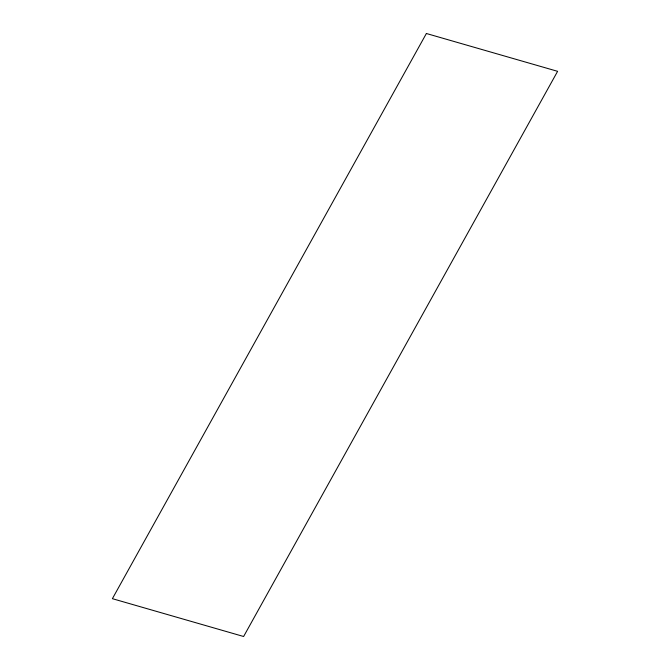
<?xml version="1.0" encoding="UTF-8"?>
<svg xmlns="http://www.w3.org/2000/svg" width="670" height="670" viewBox="0 0 670 670"><rect width="100%" height="100%" fill="white"/><g stroke="black" fill="none" stroke-linecap="round" stroke-linejoin="round"><path stroke-width="1" d="M426.38 33.5L112.392 598.679L243.62 636.5L557.607 71.322L426.38 33.5"/></g></svg>
